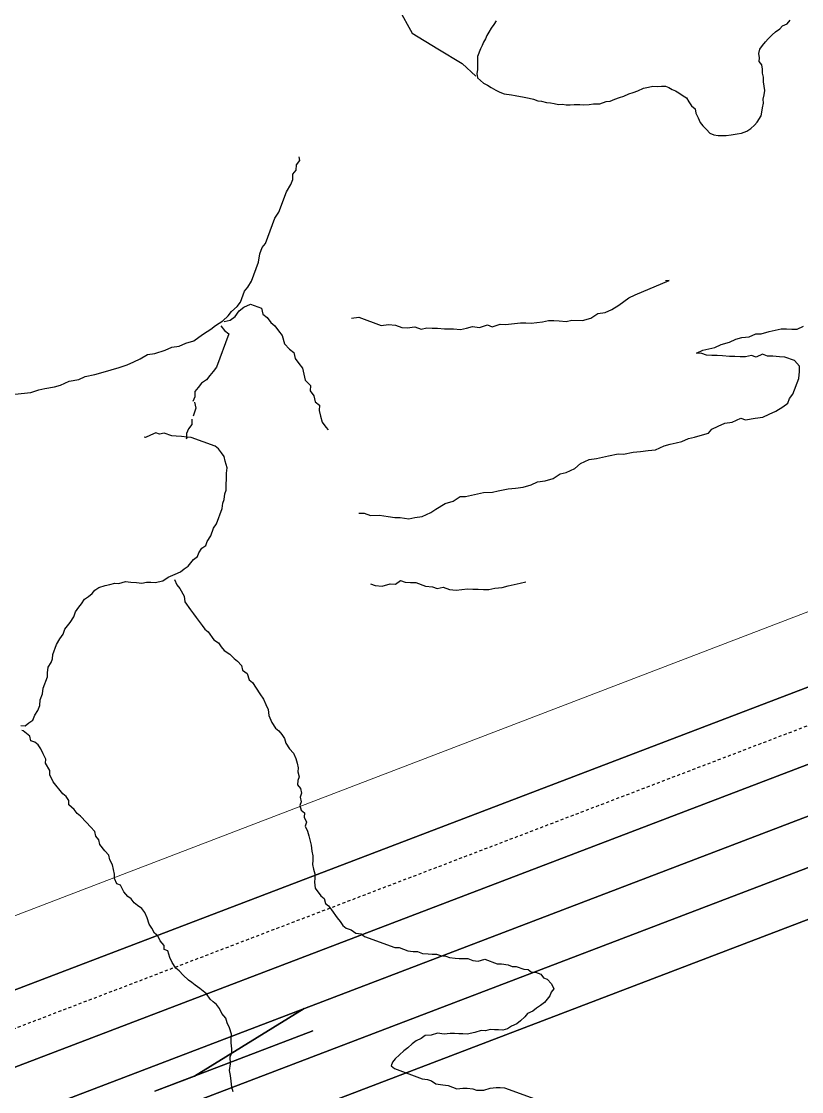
# Model space of a CAD drawing. Header units: millimetres. Extents: x 8159 to 14952, y 6817 to 11888.
# Drawn here: x 9822.57 to 9854.89, y 8615.63 to 8660 of the extents above; entities that cross this region are included whole.
import ezdxf

# ---------------------------------------------------------------- set-up
doc = ezdxf.new("R2010")
doc.units = ezdxf.units.MM
doc.header["$LTSCALE"] = 5
doc.linetypes.add('NASCOSTA', pattern=[0.375, 0.25, -0.125])
for name, color, linetype in [('200-EquipBlack-3d', 250, 'Continuous'), ('200-EquipBorder-2d', 9, 'Continuous'), ('200-EquipInternal-2d', 252, 'Continuous'), ('200-EquipSteel-3d', 9, 'Continuous'), ('600-User-2D', 7, 'Continuous'), ('ELECTRICAL', 1, 'Continuous')]:
    doc.layers.add(name, color=color, linetype=linetype)
doc.layers.add('200-InsPoint-3D', color=3, linetype='Continuous', plot=False)
for name, color, linetype, lineweight in [('3-YANGIN-DOLABI', 7, 'Continuous', 0), ('anted', 10, 'Continuous', 0), ('FIBROBETON', 1, 'Continuous', 18), ('YAZI', 250, 'Continuous', 30)]:
    doc.layers.add(name, color=color, linetype=linetype, lineweight=lineweight)

# ---------------------------------------------------------------- blocks, each defined once
blk = doc.blocks.new('A$C23C11219')
at = {"layer": 'FIBROBETON'}
blk.add_lwpolyline([(4170.991, 707.809), (4330.647, -537.528, 0.079118), (6057.442, 175.691), (5734.15, 708.989, 0.288304), (5090.273, 1000.528, -0.032207)], format="xyb", close=True, dxfattribs=at)
blk = doc.blocks.new('sun')
at = {"layer": '200-EquipInternal-2d'}
for p, q in [((0, 36), (0, 60)), ((0, 60), (0, 35)), ((-18, 31.18), (-30, 51.96)), ((-30, 51.96), (-17.5, 30.31)), ((30, 51.96), (17.5, 30.31)), ((18, 31.18), (30, 51.96)), ((-31.18, 18), (-51.96, 30)), ((-51.96, 30), (-30.31, 17.5)), ((51.96, 30), (30.31, 17.5)), ((31.18, 18), (51.96, 30)), ((-36, 0), (-60, 0)), ((-60, 0), (-35, 0)), ((60, 0), (35, 0)), ((36, 0), (60, 0)), ((-51.96, -30), (-30.31, -17.5)), ((51.96, -30), (30.31, -17.5)), ((-31.18, -18), (-51.96, -30)), ((31.18, -18), (51.96, -30)), ((-30, -51.96), (-17.5, -30.31)), ((30, -51.96), (17.5, -30.31)), ((-18, -31.18), (-30, -51.96)), ((0, -60), (0, -35)), ((18, -31.18), (30, -51.96)), ((0, -36), (0, -60))]:
    blk.add_line(p, q, dxfattribs=at)
blk.add_circle((0, 0), 35, dxfattribs=at)
blk.add_ellipse((0, 0), major_axis=(-200, 0), ratio=0.45, dxfattribs=at)
blk = doc.blocks.new('MTC1400P')
at = {"layer": '200-EquipBlack-3d', "extrusion": (0, -1, 0), "elevation": 640}
blk.add_lwpolyline([(1015, 525), (1085, 525), (1085, 725), (1015, 725)], close=True, dxfattribs=at)
at = {"layer": '200-EquipBlack-3d'}
for points in [[(1015, -650, 725), (1015, -650, 525), (1067.5, -640, 525), (1067.5, -640, 725)], [(1067.5, -640, 525), (1067.5, -640, 725), (1085, -640, 725), (1085, -640, 525)]]:
    blk.add_3dface(points, dxfattribs=at)
at = {"layer": '200-EquipBorder-2d'}
blk.add_lwpolyline([(0, 0), (1400, 0), (1400, -700), (0, -700)], close=True, dxfattribs=at)
at = {"layer": '200-EquipInternal-2d', "linetype": 'NASCOSTA'}
blk.add_lwpolyline([(0, -670), (700, -670), (700, -685), (1400, -685)], dxfattribs=at)
at = {"layer": '200-EquipSteel-3d', "extrusion": (0, -1, 0), "elevation": 630}
blk.add_lwpolyline([(1110, 240), (500, 240), (500, 810), (1110, 810)], close=True, dxfattribs=at)
at = {"layer": '200-EquipSteel-3d', "invisible_edges": 15}
for points in [[(500, -650, 240), (1015, -650, 525), (1085, -650, 525), (1110, -650, 240)], [(1110, -650, 810), (1085, -650, 725), (1015, -650, 725), (500, -650, 810)], [(1015, -650, 725), (500, -650, 810), (500, -650, 240), (1015, -650, 525)], [(1085, -650, 525), (1110, -650, 240), (1110, -650, 810), (1085, -650, 725)]]:
    blk.add_3dface(points, dxfattribs=at)
blk.add_blockref('sun', (1100, -500))
at = {"layer": '200-InsPoint-3D'}
blk.add_attdef('DISTANG', (0, 0), '', height=1, dxfattribs=at)
at = {"layer": '200-EquipSteel-3d'}
mesh = blk.add_polymesh((6, 3), dxfattribs=at)
for k, corner in enumerate([(1400, -700, 900), (1400, -700, 850), (1400, -700, 850), (0, -700, 900), (0, -700, 850), (0, -700, 850), (0, 0, 900), (0, 0, 850), (0, -700, 850), (1400, 0, 900), (1400, 0, 850), (1400, -700, 850), (1400, 0, 900), (1400, 0, 900), (1400, -700, 900), (0, 0, 900), (0, 0, 900), (0, -700, 900)]):
    mesh.set_mesh_vertex(divmod(k, 3), corner)
mesh = blk.add_polymesh((6, 3), dxfattribs=at)
for k, corner in enumerate([(1250, -610, 530), (1250, -610, 490), (1250, -610, 490), (30, -610, 530), (30, -610, 490), (30, -610, 490), (30, -30, 530), (30, -30, 490), (30, -610, 490), (1250, -30, 530), (1250, -30, 490), (1250, -610, 490), (1250, -30, 530), (1250, -30, 530), (1250, -610, 530), (30, -30, 530), (30, -30, 530), (30, -610, 530)]):
    mesh.set_mesh_vertex(divmod(k, 3), corner)
mesh = blk.add_polymesh((6, 3), dxfattribs=at)
for k, corner in enumerate([(1370, -670, 240), (1370, -670, 200), (1370, -670, 200), (30, -670, 240), (30, -670, 200), (30, -670, 200), (30, -30, 240), (30, -30, 200), (30, -670, 200), (1370, -30, 240), (1370, -30, 200), (1370, -670, 200), (1370, -30, 240), (1370, -30, 240), (1370, -670, 240), (30, -30, 240), (30, -30, 240), (30, -670, 240)]):
    mesh.set_mesh_vertex(divmod(k, 3), corner)
mesh = blk.add_polymesh((6, 3), dxfattribs=at)
for k, corner in enumerate([(1370, -670, 850), (1370, -670, 810), (1370, -670, 810), (30, -670, 850), (30, -670, 810), (30, -670, 810), (30, -650, 850), (30, -650, 810), (30, -670, 810), (1370, -650, 850), (1370, -650, 810), (1370, -670, 810), (1370, -650, 850), (1370, -650, 850), (1370, -670, 850), (30, -650, 850), (30, -650, 850), (30, -670, 850)]):
    mesh.set_mesh_vertex(divmod(k, 3), corner)
blk = doc.blocks.new('CUOCO')
at = {"layer": '600-User-2D'}
for p, q in [((-10.514, 15.66), (-9.945, 14.644)), ((-6.463, 15.154), (-6.555, 14.992)), ((5.593, 15.031), (5.714, 15.182)), ((-9.945, 14.644), (-8.888, 13.994)), ((-6.769, 14.678), (-6.851, 14.545)), ((-6.676, 14.84), (-6.769, 14.678)), ((-6.555, 14.992), (-6.676, 14.84)), ((4.967, 14.574), (5.107, 14.687)), ((5.107, 14.687), (5.285, 14.817)), ((5.285, 14.817), (5.396, 14.94)), ((5.396, 14.94), (5.593, 15.031)), ((-6.985, 14.267), (-7.038, 14.123)), ((-6.904, 14.401), (-6.985, 14.267)), ((-6.851, 14.545), (-6.904, 14.401)), ((4.575, 14.13), (4.696, 14.282)), ((4.696, 14.282), (4.807, 14.405)), ((4.807, 14.405), (4.967, 14.574)), ((-8.888, 13.994), (-7.871, 13.385)), ((-7.12, 13.99), (-7.237, 13.673)), ((-7.038, 14.123), (-7.12, 13.99)), ((4.419, 13.796), (4.454, 13.979)), ((4.452, 13.62), (4.419, 13.796)), ((4.454, 13.979), (4.575, 14.13)), ((-7.871, 13.385), (-7.302, 12.857)), ((-7.238, 13.314), (-7.244, 13.12)), ((-7.237, 13.673), (-7.243, 13.479)), ((-7.243, 13.479), (-7.238, 13.314)), ((4.428, 13.465), (4.452, 13.62)), ((4.54, 13.326), (4.428, 13.465)), ((4.574, 13.15), (4.54, 13.326)), ((-7.244, 13.12), (-7.268, 12.966)), ((-7.268, 12.966), (-7.235, 12.79)), ((4.578, 12.985), (4.574, 13.15)), ((4.612, 12.809), (4.578, 12.985)), ((-7.235, 12.79), (-6.989, 12.569)), ((-6.989, 12.569), (-6.827, 12.476)), ((-6.827, 12.476), (-6.665, 12.384)), ((-0.149, 12.404), (0.027, 12.438)), ((0.027, 12.438), (0.221, 12.432)), ((0.221, 12.432), (0.386, 12.436)), ((0.386, 12.436), (0.551, 12.441)), ((0.551, 12.441), (0.695, 12.388)), ((4.606, 12.615), (4.612, 12.809)), ((4.673, 12.264), (4.606, 12.615)), ((-6.665, 12.384), (-6.474, 12.281)), ((-6.474, 12.281), (-6.311, 12.189)), ((-6.311, 12.189), (-6.139, 12.125)), ((-6.139, 12.125), (-5.829, 12.077)), ((-5.829, 12.077), (-5.675, 12.052)), ((-5.675, 12.052), (-5.308, 11.983)), ((-5.308, 11.983), (-5.096, 11.937)), ((-1.357, 11.966), (-1.17, 12.029)), ((-1.17, 12.029), (-0.973, 12.119)), ((-0.973, 12.119), (-0.787, 12.182)), ((-0.787, 12.182), (-0.6, 12.244)), ((-0.6, 12.244), (-0.364, 12.353)), ((-0.364, 12.353), (-0.149, 12.404)), ((0.695, 12.388), (0.829, 12.306)), ((0.829, 12.306), (0.973, 12.253)), ((0.973, 12.253), (1.106, 12.171)), ((1.106, 12.171), (1.287, 12.039)), ((1.287, 12.039), (1.42, 11.958)), ((4.603, 11.897), (4.638, 12.081)), ((4.638, 12.081), (4.673, 12.264)), ((-5.096, 11.937), (-4.912, 11.902)), ((-4.912, 11.902), (-4.74, 11.839)), ((-4.74, 11.839), (-4.585, 11.815)), ((-4.585, 11.815), (-4.373, 11.769)), ((-4.373, 11.769), (-4.218, 11.745)), ((-4.218, 11.745), (-4.064, 11.721)), ((-4.064, 11.721), (-3.88, 11.686)), ((-3.88, 11.686), (-3.715, 11.69)), ((-3.715, 11.69), (-3.56, 11.666)), ((-3.56, 11.666), (-3.395, 11.671)), ((-3.395, 11.671), (-3.23, 11.675)), ((-3.23, 11.675), (-2.997, 11.687)), ((-2.997, 11.687), (-2.842, 11.663)), ((-2.842, 11.663), (-2.608, 11.675)), ((-2.608, 11.675), (-2.433, 11.709)), ((-2.433, 11.709), (-2.17, 11.71)), ((-2.17, 11.71), (-1.905, 11.809)), ((-1.905, 11.809), (-1.74, 11.813)), ((-1.74, 11.813), (-1.543, 11.904)), ((-1.543, 11.904), (-1.357, 11.966)), ((1.42, 11.958), (1.522, 11.789)), ((1.522, 11.789), (1.623, 11.621)), ((1.623, 11.621), (1.775, 11.5)), ((4.538, 11.365), (4.573, 11.549)), ((4.573, 11.549), (4.608, 11.732)), ((4.608, 11.732), (4.603, 11.897)), ((1.775, 11.5), (1.808, 11.324)), ((1.808, 11.324), (1.899, 11.127)), ((1.899, 11.127), (1.99, 10.93)), ((4.35, 10.944), (4.514, 11.211)), ((4.514, 11.211), (4.538, 11.365)), ((1.99, 10.93), (2.103, 10.791)), ((2.103, 10.791), (2.244, 10.641)), ((3.921, 10.579), (4.09, 10.681)), ((4.09, 10.681), (4.24, 10.822)), ((4.24, 10.822), (4.35, 10.944)), ((2.244, 10.641), (2.385, 10.491)), ((2.385, 10.491), (2.557, 10.427)), ((2.557, 10.427), (2.741, 10.393)), ((2.741, 10.393), (2.906, 10.397)), ((2.906, 10.397), (3.071, 10.402)), ((3.071, 10.402), (3.276, 10.424)), ((3.276, 10.424), (3.52, 10.465)), ((3.52, 10.465), (3.696, 10.499)), ((3.696, 10.499), (3.921, 10.579)), ((-14.743, 9.181), (-14.605, 9.354)), ((-14.605, 9.354), (-14.622, 9.509)), ((-14.888, 8.788), (-14.75, 8.96)), ((-14.75, 8.96), (-14.743, 9.181)), ((-14.967, 8.37), (-14.895, 8.567)), ((-14.895, 8.567), (-14.888, 8.788)), ((-15.467, 7.213), (-15.153, 8.066)), ((-15.153, 8.066), (-14.967, 8.37)), ((-15.63, 6.975), (-15.467, 7.213)), ((-16.016, 5.925), (-15.63, 6.975)), ((-16.154, 5.753), (-16.016, 5.925)), ((-16.306, 5.138), (-16.251, 5.49)), ((-16.251, 5.49), (-16.154, 5.753)), ((-16.596, 4.351), (-16.306, 5.138)), ((-16.896, 3.94), (-16.758, 4.113)), ((-16.758, 4.113), (-16.596, 4.351)), ((-0.703, 3.79), (0.709, 4.387)), ((0.709, 4.387), (0.554, 4.37)), ((-17.065, 3.481), (-16.896, 3.94)), ((-1.38, 3.368), (-0.973, 3.665)), ((-0.973, 3.665), (-0.703, 3.79)), ((-17.431, 3.094), (-17.203, 3.308)), ((-17.282, 2.89), (-17.12, 3.129)), ((-17.203, 3.308), (-17.065, 3.481)), ((-17.12, 3.129), (-16.916, 3.277)), ((-16.916, 3.277), (-16.647, 3.401)), ((-16.647, 3.401), (-16.188, 3.232)), ((-16.188, 3.232), (-16.129, 2.987)), ((-1.943, 3.054), (-1.674, 3.178)), ((-1.674, 3.178), (-1.38, 3.368)), ((-18.09, 2.517), (-17.797, 2.707)), ((-17.797, 2.707), (-17.569, 2.921)), ((-17.731, 2.683), (-17.486, 2.742)), ((-17.569, 2.921), (-17.431, 3.094)), ((-17.486, 2.742), (-17.282, 2.89)), ((-16.129, 2.987), (-15.956, 2.849)), ((-15.956, 2.849), (-15.807, 2.645)), ((-12.46, 2.829), (-12.15, 2.863)), ((-12.15, 2.863), (-11.231, 2.525)), ((-5.01, 2.619), (-4.544, 2.671)), ((-4.544, 2.671), (-4.298, 2.729)), ((-4.298, 2.729), (-4.077, 2.722)), ((-4.077, 2.722), (-3.856, 2.716)), ((-3.856, 2.716), (-3.57, 2.684)), ((-3.57, 2.684), (-3.324, 2.743)), ((-3.324, 2.743), (-2.882, 2.729)), ((-2.882, 2.729), (-2.547, 2.83)), ((-2.547, 2.83), (-2.254, 3.02)), ((-2.254, 3.02), (-1.943, 3.054)), ((-18.588, 2.179), (-18.294, 2.369)), ((-18.294, 2.369), (-18.09, 2.517)), ((-17.869, 2.511), (-17.721, 2.307)), ((-17.721, 2.307), (-17.548, 2.169)), ((-15.807, 2.645), (-15.635, 2.507)), ((-15.635, 2.507), (-15.486, 2.304)), ((-15.486, 2.304), (-15.337, 2.1)), ((-11.231, 2.525), (-10.92, 2.56)), ((-10.92, 2.56), (-10.633, 2.528)), ((-10.633, 2.528), (-10.371, 2.432)), ((-10.371, 2.432), (-10.149, 2.425)), ((-10.149, 2.425), (-9.839, 2.459)), ((-9.839, 2.459), (-9.576, 2.363)), ((-9.576, 2.363), (-9.331, 2.422)), ((-9.331, 2.422), (-9.11, 2.415)), ((-9.11, 2.415), (-8.889, 2.408)), ((-8.889, 2.408), (-8.602, 2.377)), ((-8.602, 2.377), (-8.226, 2.387)), ((-8.226, 2.387), (-7.939, 2.356)), ((-7.939, 2.356), (-7.694, 2.415)), ((-7.694, 2.415), (-7.448, 2.474)), ((-7.448, 2.474), (-7.162, 2.442)), ((-7.162, 2.442), (-6.827, 2.543)), ((-6.827, 2.543), (-6.63, 2.47)), ((-6.63, 2.47), (-6.295, 2.57)), ((-6.295, 2.57), (-6.074, 2.563)), ((-6.074, 2.563), (-5.452, 2.633)), ((-5.452, 2.633), (-5.231, 2.626)), ((-5.231, 2.626), (-5.01, 2.619)), ((4.513, 2.167), (4.848, 2.267)), ((4.848, 2.267), (5.093, 2.326)), ((5.093, 2.326), (5.339, 2.385)), ((5.339, 2.385), (5.56, 2.378)), ((5.56, 2.378), (5.781, 2.371)), ((5.781, 2.371), (6.002, 2.364)), ((6.002, 2.364), (6.271, 2.489)), ((-19.6, 1.658), (-19.33, 1.782)), ((-19.33, 1.782), (-18.995, 1.882)), ((-18.995, 1.882), (-18.791, 2.031)), ((-18.791, 2.031), (-18.588, 2.179)), ((-17.548, 2.169), (-18.055, 0.791)), ((-15.337, 2.1), (-15.237, 1.765)), ((2.862, 1.732), (3.197, 1.832)), ((3.197, 1.832), (3.467, 1.957)), ((3.467, 1.957), (3.712, 2.015)), ((3.712, 2.015), (4.023, 2.05)), ((4.023, 2.05), (4.292, 2.174)), ((4.292, 2.174), (4.513, 2.167)), ((-20.915, 1.323), (-20.605, 1.357)), ((-20.605, 1.357), (-20.18, 1.499)), ((-20.18, 1.499), (-19.91, 1.623)), ((-19.91, 1.623), (-19.6, 1.658)), ((-15.237, 1.765), (-15.023, 1.537)), ((-15.023, 1.537), (-14.85, 1.399)), ((-14.85, 1.399), (-14.791, 1.154)), ((1.833, 1.366), (2.103, 1.49)), ((2.054, 1.359), (1.833, 1.366)), ((2.251, 1.287), (2.054, 1.359)), ((2.103, 1.49), (2.593, 1.608)), ((2.593, 1.608), (2.862, 1.732)), ((-21.748, 0.884), (-21.478, 1.008)), ((-21.478, 1.008), (-21.209, 1.133)), ((-21.209, 1.133), (-20.915, 1.323)), ((-14.791, 1.154), (-14.643, 0.95)), ((-14.643, 0.95), (-14.494, 0.746)), ((2.472, 1.28), (2.251, 1.287)), ((2.693, 1.273), (2.472, 1.28)), ((2.914, 1.266), (2.693, 1.273)), ((3.201, 1.235), (2.914, 1.266)), ((3.422, 1.228), (3.201, 1.235)), ((3.643, 1.221), (3.422, 1.228)), ((3.864, 1.214), (3.643, 1.221)), ((4.109, 1.273), (3.864, 1.214)), ((4.306, 1.201), (4.109, 1.273)), ((4.576, 1.325), (4.306, 1.201)), ((4.773, 1.252), (4.576, 1.325)), ((4.994, 1.245), (4.773, 1.252)), ((5.28, 1.214), (4.994, 1.245)), ((5.501, 1.208), (5.28, 1.214)), ((5.895, 1.063), (5.501, 1.208)), ((6.11, 0.835), (5.895, 1.063)), ((-23.488, 0.407), (-23.088, 0.483)), ((-23.088, 0.483), (-22.753, 0.583)), ((-22.753, 0.583), (-22.418, 0.684)), ((-22.418, 0.684), (-22.083, 0.784)), ((-22.083, 0.784), (-21.748, 0.884)), ((-18.331, 0.446), (-18.469, 0.273)), ((-18.193, 0.618), (-18.331, 0.446)), ((-18.055, 0.791), (-18.193, 0.618)), ((-14.494, 0.746), (-14.435, 0.501)), ((-14.435, 0.501), (-14.376, 0.256)), ((6.072, 0.327), (6.103, 0.614)), ((6.103, 0.614), (6.11, 0.835)), ((-24.763, -0.017), (-24.517, 0.041)), ((-24.517, 0.041), (-24.158, 0.207)), ((-24.158, 0.207), (-23.758, 0.283)), ((-23.758, 0.283), (-23.488, 0.407)), ((-18.673, 0.125), (-18.811, -0.048)), ((-18.469, 0.273), (-18.673, 0.125)), ((-14.376, 0.256), (-14.162, 0.028)), ((-14.162, 0.028), (-14.169, -0.193)), ((5.83, -0.329), (6.072, 0.327)), ((-26.676, -0.356), (-25.744, -0.252)), ((-25.744, -0.252), (-25.409, -0.152)), ((-25.409, -0.152), (-25.163, -0.093)), ((-25.163, -0.093), (-24.763, -0.017)), ((-18.956, -0.442), (-19.029, -0.638)), ((-18.949, -0.221), (-18.956, -0.442)), ((-18.811, -0.048), (-18.949, -0.221)), ((-14.169, -0.193), (-14.02, -0.396)), ((-14.02, -0.396), (-13.961, -0.641)), ((5.692, -0.502), (5.83, -0.329)), ((-18.963, -0.663), (-18.904, -0.908)), ((-13.961, -0.641), (-13.789, -0.78)), ((-13.789, -0.78), (-13.796, -1.001)), ((5.122, -1.037), (5.416, -0.847)), ((5.416, -0.847), (5.62, -0.698)), ((5.62, -0.698), (5.692, -0.502)), ((-18.904, -0.908), (-19.025, -1.236)), ((-13.796, -1.001), (-13.737, -1.246)), ((-13.737, -1.246), (-13.678, -1.491)), ((3.316, -1.489), (3.675, -1.323)), ((3.675, -1.323), (3.872, -1.396)), ((3.872, -1.396), (4.273, -1.32)), ((4.273, -1.32), (4.584, -1.285)), ((4.584, -1.285), (4.853, -1.161)), ((4.853, -1.161), (5.122, -1.037)), ((-19.218, -1.761), (-19.291, -1.957)), ((-19.08, -1.588), (-19.218, -1.761)), ((-19.073, -1.367), (-19.08, -1.588)), ((-13.678, -1.491), (-13.529, -1.694)), ((-13.529, -1.694), (-13.422, -1.808)), ((2.329, -1.945), (2.467, -1.772)), ((2.467, -1.772), (2.736, -1.648)), ((2.736, -1.648), (3.005, -1.524)), ((3.005, -1.524), (3.316, -1.489)), ((-20.995, -2.129), (-21.048, -2.11)), ((-20.782, -2.03), (-20.995, -2.129)), ((-20.568, -1.931), (-20.782, -2.03)), ((-20.411, -1.989), (-20.568, -1.931)), ((-20.217, -1.942), (-20.411, -1.989)), ((-19.904, -2.057), (-20.217, -1.942)), ((-19.728, -2.063), (-19.904, -2.057)), ((-19.501, -2.087), (-19.728, -2.063)), ((-19.273, -2.112), (-19.501, -2.087)), ((-19.291, -1.957), (-19.297, -2.178)), ((-19.297, -2.178), (-19.273, -2.113)), ((-19.097, -2.118), (-19.273, -2.112)), ((-18.107, -2.482), (-19.097, -2.118)), ((1.234, -2.287), (1.503, -2.163)), ((1.503, -2.163), (1.748, -2.104)), ((1.748, -2.104), (1.994, -2.045)), ((1.994, -2.045), (2.329, -1.945)), ((-17.97, -2.592), (-18.107, -2.482)), ((-17.852, -2.754), (-17.97, -2.592)), ((-0.172, -2.663), (0.139, -2.629)), ((0.139, -2.629), (0.498, -2.463)), ((0.498, -2.463), (0.743, -2.404)), ((0.743, -2.404), (0.988, -2.346)), ((0.988, -2.346), (1.234, -2.287)), ((-17.734, -2.915), (-17.852, -2.754)), ((-17.687, -3.11), (-17.734, -2.915)), ((-2.976, -3.195), (-2.617, -3.03)), ((-2.617, -3.03), (-2.306, -2.995)), ((-2.306, -2.995), (-2.061, -2.936)), ((-2.061, -2.936), (-1.816, -2.878)), ((-1.816, -2.878), (-1.415, -2.802)), ((-1.415, -2.802), (-1.194, -2.809)), ((-1.194, -2.809), (-0.794, -2.733)), ((-0.794, -2.733), (-0.483, -2.698)), ((-0.483, -2.698), (-0.172, -2.663)), ((-17.608, -3.376), (-17.687, -3.11)), ((-17.632, -3.603), (-17.608, -3.376)), ((-3.563, -3.575), (-3.204, -3.41)), ((-3.204, -3.41), (-2.976, -3.195)), ((-17.648, -4.13), (-17.638, -3.779)), ((-17.638, -3.779), (-17.632, -3.603)), ((-5.017, -4.083), (-4.748, -3.959)), ((-4.748, -3.959), (-4.437, -3.924)), ((-4.437, -3.924), (-4.102, -3.824)), ((-4.102, -3.824), (-3.809, -3.634)), ((-3.809, -3.634), (-3.563, -3.575)), ((-17.711, -4.462), (-17.654, -4.305)), ((-17.654, -4.305), (-17.648, -4.13)), ((-7.242, -4.456), (-6.996, -4.397)), ((-6.996, -4.397), (-6.62, -4.387)), ((-6.62, -4.387), (-6.375, -4.328)), ((-6.375, -4.328), (-5.974, -4.252)), ((-5.974, -4.252), (-5.663, -4.218)), ((-5.663, -4.218), (-5.352, -4.183)), ((-5.352, -4.183), (-5.017, -4.083)), ((-17.818, -5.073), (-17.793, -4.845)), ((-17.793, -4.845), (-17.736, -4.689)), ((-17.736, -4.689), (-17.711, -4.462)), ((-8.965, -5.088), (-8.582, -4.857)), ((-8.582, -4.857), (-8.247, -4.757)), ((-8.247, -4.757), (-7.953, -4.567)), ((-7.953, -4.567), (-7.732, -4.574)), ((-7.732, -4.574), (-7.487, -4.515)), ((-7.487, -4.515), (-7.242, -4.456)), ((-18.048, -5.698), (-17.818, -5.073)), ((-12.156, -5.254), (-11.935, -5.261)), ((-11.935, -5.261), (-11.673, -5.358)), ((-9.528, -5.402), (-9.169, -5.237)), ((-9.169, -5.237), (-8.965, -5.088)), ((-18.177, -5.887), (-18.048, -5.698)), ((-11.673, -5.358), (-11.296, -5.347)), ((-11.296, -5.347), (-10.944, -5.402)), ((-10.944, -5.402), (-10.657, -5.434)), ((-10.657, -5.434), (-10.436, -5.44)), ((-10.436, -5.44), (-10.084, -5.496)), ((-10.084, -5.496), (-9.839, -5.437)), ((-9.839, -5.437), (-9.528, -5.402)), ((-18.44, -6.441), (-18.292, -6.2)), ((-18.292, -6.2), (-18.177, -5.887)), ((-18.659, -6.715), (-18.498, -6.597)), ((-18.498, -6.597), (-18.44, -6.441)), ((-19.008, -7.179), (-18.846, -7.061)), ((-18.846, -7.061), (-18.788, -6.904)), ((-18.788, -6.904), (-18.659, -6.715)), ((-19.389, -7.571), (-19.227, -7.453)), ((-19.227, -7.453), (-19.117, -7.316)), ((-19.117, -7.316), (-19.008, -7.179)), ((-20.283, -8.07), (-20.049, -7.919)), ((-20.049, -7.919), (-19.764, -7.787)), ((-19.764, -7.787), (-19.55, -7.689)), ((-19.55, -7.689), (-19.389, -7.571)), ((-23.088, -8.457), (-22.926, -8.339)), ((-22.926, -8.339), (-22.66, -8.259)), ((-22.66, -8.259), (-22.466, -8.213)), ((-22.466, -8.213), (-22.271, -8.166)), ((-22.271, -8.166), (-22.095, -8.171)), ((-22.095, -8.171), (-21.829, -8.092)), ((-21.829, -8.092), (-21.602, -8.117)), ((-21.602, -8.117), (-21.374, -8.141)), ((-21.374, -8.141), (-21.146, -8.166)), ((-21.146, -8.166), (-20.952, -8.119)), ((-20.952, -8.119), (-20.776, -8.125)), ((-20.776, -8.125), (-20.601, -8.13)), ((-20.601, -8.13), (-20.283, -8.07)), ((-19.789, -8.015), (-19.69, -8.229)), ((-19.69, -8.229), (-19.572, -8.39)), ((-19.572, -8.39), (-19.388, -8.695)), ((-11.672, -8.189), (-11.475, -8.261)), ((-11.475, -8.261), (-11.188, -8.292)), ((-11.188, -8.292), (-10.853, -8.192)), ((-10.853, -8.192), (-10.632, -8.199)), ((-10.632, -8.199), (-10.428, -8.051)), ((-10.428, -8.051), (-10.231, -8.123)), ((-10.231, -8.123), (-10.01, -8.13)), ((-10.01, -8.13), (-9.789, -8.137)), ((-9.789, -8.137), (-9.395, -8.282)), ((-9.395, -8.282), (-9.109, -8.313)), ((-9.109, -8.313), (-8.912, -8.385)), ((-8.912, -8.385), (-8.667, -8.327)), ((-8.667, -8.327), (-8.404, -8.423)), ((-8.404, -8.423), (-8.117, -8.454)), ((-8.117, -8.454), (-7.651, -8.403)), ((-7.651, -8.403), (-7.43, -8.409)), ((-7.43, -8.409), (-7.209, -8.416)), ((-7.209, -8.416), (-6.988, -8.423)), ((-6.988, -8.423), (-6.767, -8.43)), ((-6.767, -8.43), (-6.522, -8.371)), ((-6.522, -8.371), (-6.211, -8.337)), ((-6.211, -8.337), (-5.965, -8.278)), ((-5.965, -8.278), (-5.72, -8.219)), ((-5.72, -8.219), (-5.475, -8.161)), ((-5.475, -8.161), (-5.23, -8.102)), ((-23.65, -9.019), (-23.521, -8.83)), ((-23.521, -8.83), (-23.36, -8.712)), ((-23.36, -8.712), (-23.198, -8.594)), ((-23.198, -8.594), (-23.088, -8.457)), ((-19.388, -8.695), (-19.361, -8.942)), ((-23.889, -9.345), (-23.76, -9.156)), ((-23.76, -9.156), (-23.65, -9.019)), ((-19.361, -8.942), (-19.125, -9.265)), ((-19.125, -9.265), (-19.007, -9.427)), ((-24.113, -9.795), (-23.965, -9.553)), ((-23.965, -9.553), (-23.889, -9.345)), ((-19.007, -9.427), (-18.889, -9.589)), ((-18.889, -9.589), (-18.771, -9.75)), ((-18.771, -9.75), (-18.653, -9.912)), ((-24.409, -10.277), (-24.333, -10.069)), ((-24.333, -10.069), (-24.223, -9.932)), ((-24.223, -9.932), (-24.113, -9.795)), ((-18.653, -9.912), (-18.535, -10.074)), ((-18.535, -10.074), (-18.397, -10.183)), ((-18.397, -10.183), (-18.161, -10.507)), ((-24.686, -10.708), (-24.538, -10.466)), ((-24.538, -10.466), (-24.409, -10.277)), ((-18.161, -10.507), (-17.972, -10.636)), ((-17.972, -10.636), (-17.854, -10.798)), ((-24.84, -11.124), (-24.686, -10.708)), ((-17.854, -10.798), (-17.736, -10.959)), ((-17.736, -10.959), (-17.495, -11.107)), ((-25.031, -11.645), (-24.903, -11.456)), ((-24.903, -11.456), (-24.845, -11.3)), ((-24.845, -11.3), (-24.84, -11.124)), ((-17.495, -11.107), (-17.324, -11.288)), ((-17.324, -11.288), (-17.187, -11.398)), ((-17.187, -11.398), (-17.017, -11.579)), ((-25.061, -12.048), (-25.056, -11.873)), ((-25.056, -11.873), (-25.031, -11.645)), ((-17.017, -11.579), (-16.97, -11.773)), ((-16.97, -11.773), (-16.781, -11.902)), ((-16.781, -11.902), (-16.702, -12.168)), ((-25.234, -12.517), (-25.061, -12.048)), ((-16.702, -12.168), (-16.564, -12.278)), ((-16.564, -12.278), (-16.262, -12.744)), ((-25.354, -13.005), (-25.259, -12.745)), ((-25.259, -12.745), (-25.234, -12.517)), ((-16.262, -12.744), (-16.111, -12.977)), ((-25.456, -13.441), (-25.379, -13.233)), ((-25.379, -13.233), (-25.354, -13.005)), ((-16.111, -12.977), (-16.013, -13.191)), ((-16.013, -13.191), (-15.914, -13.405)), ((-25.661, -13.839), (-25.585, -13.63)), ((-25.585, -13.63), (-25.456, -13.441)), ((-15.914, -13.405), (-15.886, -13.651)), ((-15.886, -13.651), (-15.755, -13.936)), ((-26.16, -14.069), (-25.985, -14.075)), ((-25.985, -14.075), (-25.823, -13.957)), ((-25.823, -13.957), (-25.661, -13.839)), ((-15.755, -13.936), (-15.604, -14.17)), ((-15.604, -14.17), (-15.466, -14.279)), ((-26.062, -14.283), (-26.114, -14.264)), ((-25.924, -14.393), (-26.062, -14.283)), ((-25.787, -14.502), (-25.924, -14.393)), ((-25.74, -14.697), (-25.787, -14.502)), ((-15.466, -14.279), (-15.348, -14.441)), ((-15.348, -14.441), (-15.23, -14.603)), ((-15.23, -14.603), (-15.184, -14.797)), ((-25.584, -14.754), (-25.74, -14.697)), ((-25.447, -14.864), (-25.584, -14.754)), ((-25.329, -15.026), (-25.447, -14.864)), ((-25.23, -15.24), (-25.329, -15.026)), ((-15.184, -14.797), (-15.033, -15.03)), ((-15.033, -15.03), (-14.863, -15.211)), ((-25.131, -15.453), (-25.23, -15.24)), ((-25.137, -15.629), (-25.131, -15.453)), ((-14.863, -15.211), (-14.764, -15.425)), ((-14.764, -15.425), (-14.717, -15.62)), ((-24.953, -15.933), (-25.137, -15.629)), ((-24.958, -16.109), (-24.953, -15.933)), ((-14.717, -15.62), (-14.67, -15.814)), ((-14.67, -15.814), (-14.676, -15.99)), ((-24.826, -16.394), (-24.958, -16.109)), ((-24.42, -16.898), (-24.826, -16.394)), ((-14.687, -16.341), (-14.692, -16.516)), ((-14.629, -16.185), (-14.687, -16.341)), ((-14.676, -15.99), (-14.629, -16.185)), ((-14.692, -16.516), (-14.574, -16.678)), ((-14.574, -16.678), (-14.527, -16.873)), ((-24.283, -17.008), (-24.42, -16.898)), ((-24.165, -17.17), (-24.283, -17.008)), ((-24.17, -17.345), (-24.165, -17.17)), ((-14.538, -17.224), (-14.596, -17.38)), ((-14.527, -16.873), (-14.585, -17.029)), ((-14.585, -17.029), (-14.538, -17.224)), ((-23.948, -17.545), (-24.17, -17.345)), ((-23.83, -17.707), (-23.948, -17.545)), ((-23.693, -17.817), (-23.83, -17.707)), ((-14.596, -17.38), (-14.549, -17.575)), ((-14.549, -17.575), (-14.412, -17.684)), ((-14.412, -17.684), (-14.417, -17.86)), ((-23.438, -18.088), (-23.693, -17.817)), ((-23.268, -18.269), (-23.438, -18.088)), ((-14.417, -17.86), (-14.318, -18.074)), ((-14.318, -18.074), (-14.376, -18.23)), ((-23.098, -18.45), (-23.268, -18.269)), ((-23.051, -18.645), (-23.098, -18.45)), ((-14.376, -18.23), (-14.277, -18.444)), ((-14.277, -18.444), (-14.23, -18.638)), ((-22.933, -18.806), (-23.051, -18.645)), ((-22.886, -19.001), (-22.933, -18.806)), ((-22.683, -19.253), (-22.886, -19.001)), ((-14.23, -18.638), (-14.137, -19.028)), ((-14.137, -19.028), (-14.109, -19.274)), ((-22.513, -19.434), (-22.683, -19.253)), ((-22.466, -19.629), (-22.513, -19.434)), ((-14.109, -19.274), (-14.063, -19.469)), ((-14.063, -19.469), (-14.068, -19.644)), ((-22.367, -19.843), (-22.466, -19.629)), ((-22.321, -20.037), (-22.367, -19.843)), ((-14.068, -19.644), (-14.073, -19.82)), ((-14.073, -19.82), (-14.027, -20.015)), ((-22.274, -20.232), (-22.321, -20.037)), ((-22.279, -20.407), (-22.274, -20.232)), ((-22.181, -20.621), (-22.279, -20.407)), ((-14.027, -20.015), (-13.98, -20.209)), ((-13.985, -20.385), (-13.991, -20.56)), ((-13.98, -20.209), (-13.985, -20.385)), ((-22.024, -20.679), (-22.181, -20.621)), ((-21.892, -20.964), (-22.024, -20.679)), ((-13.991, -20.56), (-13.963, -20.807)), ((-13.963, -20.807), (-13.727, -21.13)), ((-21.722, -21.145), (-21.892, -20.964)), ((-21.585, -21.254), (-21.722, -21.145)), ((-21.467, -21.416), (-21.585, -21.254)), ((-13.727, -21.13), (-13.59, -21.24)), ((-13.59, -21.24), (-13.543, -21.435)), ((-21.33, -21.526), (-21.467, -21.416)), ((-21.141, -21.655), (-21.33, -21.526)), ((-21.023, -21.816), (-21.141, -21.655)), ((-13.543, -21.435), (-13.406, -21.544)), ((-13.406, -21.544), (-13.288, -21.706)), ((-13.288, -21.706), (-13.052, -22.03)), ((-20.924, -22.03), (-21.023, -21.816)), ((-20.844, -22.296), (-20.924, -22.03)), ((-13.052, -22.03), (-12.934, -22.191)), ((-20.726, -22.458), (-20.844, -22.296)), ((-20.627, -22.672), (-20.726, -22.458)), ((-12.934, -22.191), (-12.816, -22.353)), ((-12.816, -22.353), (-12.679, -22.463)), ((-12.679, -22.463), (-12.471, -22.539)), ((-12.471, -22.539), (-12.281, -22.668)), ((-20.49, -22.781), (-20.627, -22.672)), ((-20.391, -22.995), (-20.49, -22.781)), ((-20.221, -23.176), (-20.391, -22.995)), ((-12.281, -22.668), (-12.054, -22.693)), ((-12.054, -22.693), (-11.916, -22.803)), ((-11.916, -22.803), (-10.666, -23.263)), ((-20.227, -23.352), (-20.221, -23.176)), ((-20.07, -23.409), (-20.227, -23.352)), ((-19.991, -23.675), (-20.07, -23.409)), ((-10.666, -23.263), (-10.49, -23.269)), ((-10.49, -23.269), (-10.125, -23.403)), ((-10.125, -23.403), (-9.897, -23.428)), ((-9.897, -23.428), (-9.722, -23.433)), ((-9.722, -23.433), (-9.513, -23.51)), ((-9.513, -23.51), (-9.286, -23.534)), ((-19.892, -23.889), (-19.991, -23.675)), ((-19.741, -24.122), (-19.892, -23.889)), ((-9.286, -23.534), (-9.11, -23.54)), ((-9.11, -23.54), (-8.935, -23.545)), ((-8.935, -23.545), (-8.778, -23.603)), ((-8.778, -23.603), (-8.551, -23.628)), ((-8.551, -23.628), (-8.394, -23.685)), ((-8.394, -23.685), (-8.167, -23.71)), ((-8.167, -23.71), (-7.991, -23.715)), ((-7.991, -23.715), (-7.816, -23.721)), ((-7.816, -23.721), (-7.64, -23.726)), ((-7.64, -23.726), (-7.432, -23.803)), ((-7.432, -23.803), (-7.204, -23.828)), ((-7.204, -23.828), (-6.938, -23.748)), ((-6.938, -23.748), (-6.417, -23.94)), ((-6.417, -23.94), (-6.241, -23.945)), ((-6.241, -23.945), (-5.961, -23.989)), ((-19.604, -24.232), (-19.741, -24.122)), ((-19.434, -24.413), (-19.604, -24.232)), ((-5.961, -23.989), (-5.805, -24.047)), ((-5.805, -24.047), (-5.63, -24.052)), ((-5.63, -24.052), (-5.317, -24.167)), ((-5.317, -24.167), (-5.141, -24.173)), ((-5.141, -24.173), (-5.004, -24.282)), ((-5.004, -24.282), (-4.829, -24.288)), ((-4.829, -24.288), (-4.62, -24.365)), ((-4.62, -24.365), (-4.502, -24.526)), ((-19.211, -24.613), (-19.434, -24.413)), ((-19.074, -24.722), (-19.211, -24.613)), ((-18.937, -24.832), (-19.074, -24.722)), ((-18.748, -24.961), (-18.937, -24.832)), ((-4.502, -24.526), (-4.346, -24.584)), ((-4.346, -24.584), (-4.176, -24.765)), ((-4.176, -24.765), (-4.077, -24.979)), ((-18.61, -25.071), (-18.748, -24.961)), ((-18.473, -25.18), (-18.61, -25.071)), ((-18.322, -25.413), (-18.473, -25.18)), ((-4.244, -25.272), (-4.354, -25.409)), ((-4.186, -25.116), (-4.244, -25.272)), ((-4.077, -24.979), (-4.186, -25.116)), ((-18.185, -25.523), (-18.322, -25.413)), ((-18.048, -25.633), (-18.185, -25.523)), ((-17.93, -25.794), (-18.048, -25.633)), ((-4.625, -25.664), (-4.787, -25.782)), ((-4.463, -25.546), (-4.625, -25.664)), ((-4.354, -25.409), (-4.463, -25.546)), ((-17.831, -26.008), (-17.93, -25.794)), ((-17.661, -26.189), (-17.831, -26.008)), ((-5.272, -26.136), (-5.453, -26.306)), ((-5.162, -25.999), (-5.272, -26.136)), ((-4.949, -25.9), (-5.162, -25.999)), ((-4.787, -25.782), (-4.949, -25.9)), ((-17.614, -26.384), (-17.661, -26.189)), ((-17.515, -26.598), (-17.614, -26.384)), ((-17.436, -26.864), (-17.515, -26.598)), ((-5.829, -26.522), (-5.99, -26.64)), ((-5.615, -26.424), (-5.829, -26.522)), ((-5.453, -26.306), (-5.615, -26.424)), ((-17.447, -27.214), (-17.441, -27.039)), ((-17.441, -27.039), (-17.436, -26.864)), ((-9.57, -27.038), (-9.783, -27.137)), ((-9.408, -26.92), (-9.57, -27.038)), ((-9.161, -26.893), (-9.408, -26.92)), ((-8.895, -26.813), (-9.161, -26.893)), ((-8.615, -26.857), (-8.895, -26.813)), ((-8.368, -26.83), (-8.615, -26.857)), ((-8.193, -26.835), (-8.368, -26.83)), ((-8.017, -26.841), (-8.193, -26.835)), ((-7.842, -26.846), (-8.017, -26.841)), ((-7.666, -26.852), (-7.842, -26.846)), ((-7.348, -26.791), (-7.666, -26.852)), ((-7.082, -26.712), (-7.348, -26.791)), ((-6.907, -26.717), (-7.082, -26.712)), ((-6.712, -26.671), (-6.907, -26.717)), ((-6.536, -26.676), (-6.712, -26.671)), ((-6.361, -26.682), (-6.536, -26.676)), ((-6.185, -26.687), (-6.361, -26.682)), ((-5.99, -26.64), (-6.185, -26.687)), ((-17.419, -27.461), (-17.447, -27.214)), ((-17.424, -27.637), (-17.419, -27.461)), ((-10.126, -27.425), (-10.288, -27.543)), ((-9.945, -27.255), (-10.126, -27.425)), ((-9.783, -27.137), (-9.945, -27.255)), ((-17.482, -27.793), (-17.424, -27.637)), ((-17.474, -28.092), (-17.482, -27.793)), ((-10.65, -27.883), (-10.759, -28.02)), ((-10.469, -27.713), (-10.65, -27.883)), ((-10.288, -27.543), (-10.469, -27.713)), ((-17.517, -28.371), (-17.474, -28.092)), ((-17.471, -28.566), (-17.517, -28.371)), ((-10.759, -28.02), (-10.817, -28.176)), ((-10.817, -28.176), (-10.68, -28.286)), ((-10.68, -28.286), (-9.533, -28.708)), ((-17.443, -28.813), (-17.471, -28.566)), ((-17.416, -29.06), (-17.443, -28.813)), ((-9.533, -28.708), (-9.306, -28.733)), ((-9.306, -28.733), (-9.149, -28.79)), ((-9.149, -28.79), (-8.96, -28.919)), ((-17.369, -29.254), (-17.416, -29.06)), ((-8.96, -28.919), (-8.68, -28.963)), ((-8.68, -28.963), (-8.452, -28.987)), ((-8.452, -28.987), (-8.088, -29.122)), ((-8.088, -29.122), (-7.841, -29.094)), ((-7.841, -29.094), (-7.665, -29.1)), ((-7.665, -29.1), (-7.438, -29.124)), ((-7.438, -29.124), (-7.281, -29.182)), ((-7.281, -29.182), (-6.982, -29.174)), ((-6.982, -29.174), (-6.716, -29.094)), ((-6.716, -29.094), (-6.469, -29.067)), ((-6.469, -29.067), (-6.294, -29.072)), ((-6.294, -29.072), (-6.118, -29.078)), ((-6.118, -29.078), (-4.711, -29.596))]:
    blk.add_line(p, q, dxfattribs=at)

msp = doc.modelspace()

# ---------------------------------------------------------------- linework, layer by layer
at = {"layer": 'anted', "ltscale": 3, "extrusion": (0, 0.010673, 0.999943), "elevation": 217.921}
msp.add_lwpolyline([(11856.76, 9414.676), (11856.76, 7096.248), (8385.9, 7096.248), (8385.9, 9414.676)], close=True, dxfattribs=at)
msp.add_lwpolyline([(11856.76, 9414.676), (11856.76, 7096.248), (8385.9, 7096.248), (8385.9, 9414.676)], close=True, dxfattribs=at)
msp.add_lwpolyline([(11856.76, 9414.676), (11856.76, 7096.248), (8385.9, 7096.248), (8385.9, 9414.676)], close=True, dxfattribs=at)
msp.add_lwpolyline([(11856.76, 9414.676), (11856.76, 7096.248), (8385.9, 7096.248), (8385.9, 9414.676)], close=True, dxfattribs=at)
at = {"layer": 'ELECTRICAL', "lineweight": 0, "elevation": 129.475}
msp.add_lwpolyline([(9791.487, 8611.125), (10321.879, 8814.368), (10348, 8746.202), (9817.608, 8542.959)], close=True, dxfattribs=at)
at = {"layer": 'YAZI', "linetype": 'Continuous', "ltscale": 10, "extrusion": (0, 0.010673, 0.999943), "elevation": 240.507}
for points in [[(8159.11, 9661.148), (12372.465, 9661.148), (12372.465, 6815.051), (8159.11, 6815.051)], [(8159.11, 9661.148), (12372.465, 9661.148), (12372.465, 6815.051), (8159.11, 6815.051)], [(8159.11, 9661.148), (12372.465, 9661.148), (12372.465, 6815.051), (8159.11, 6815.051)], [(8159.11, 9661.148), (12372.465, 9661.148), (12372.465, 6815.051), (8159.11, 6815.051)], [(8199.97, 9620.288), (12331.605, 9620.288), (12331.605, 6855.911), (8199.97, 6855.911)], [(8254.373, 9565.885), (12277.202, 9565.885), (12277.202, 6910.314), (8254.373, 6910.314)]]:
    msp.add_lwpolyline(points, close=True, dxfattribs=at)

# ---------------------------------------------------------------- block references
at = {"xscale": 0.09999999999964011, "yscale": 0.09999999999990905, "zscale": 0.09999999999999432, "rotation": 200.905661289842}
msp.add_blockref('MTC1400P', (9952.295, 8594.579, 118.091), dxfattribs=at)
at = {"layer": '3-YANGIN-DOLABI', "extrusion": (0, 0.010673, 0.999943), "rotation": 183.318814803488}
msp.add_blockref('A$C23C11219', (14647.132, 8757.754, 217.921), dxfattribs=at)
at = {"layer": '600-User-2D'}
msp.add_blockref('CUOCO', (9848.702, 8644.874), dxfattribs=at)

doc.saveas('drawing.dxf')
